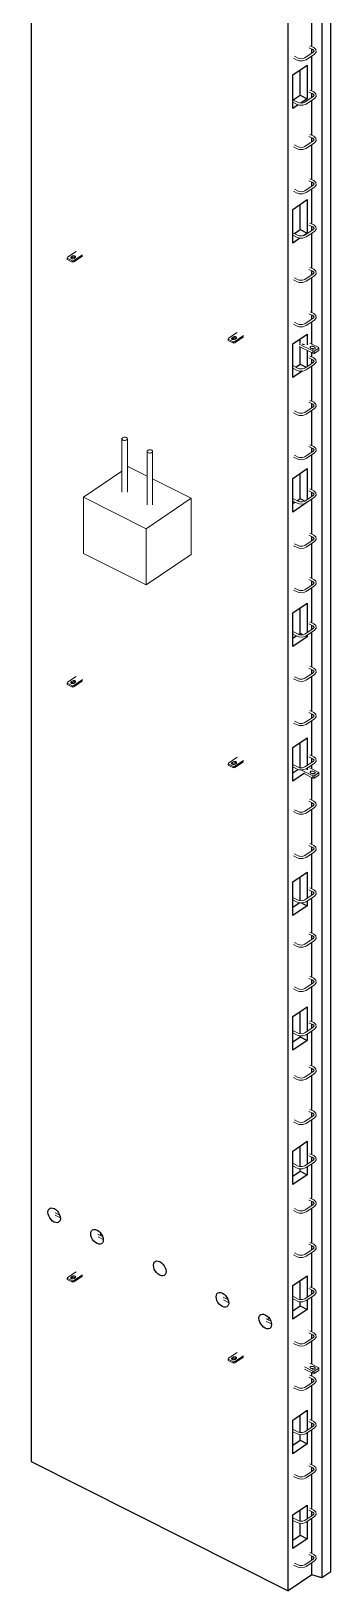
# Model space of a CAD drawing. Header units: millimetres. Extents: x -20701 to -6422, y 1067 to 18539.
# Drawn here: x -7509 to -6422, y 7198 to 12848 of the extents above; entities that cross this region are included whole.
import ezdxf

# ---------------------------------------------------------------- set-up
doc = ezdxf.new("R2010")
doc.units = ezdxf.units.MM
for name, color, linetype, lineweight in [('A-GENM', 13, 'Continuous', 18), ('A-WALL', 113, 'Continuous', 25), ('S-BEAM', 12, 'Continuous', 18), ('S-RBAR', 171, 'Continuous', 18)]:
    doc.layers.add(name, color=color, linetype=linetype, lineweight=lineweight)

# ---------------------------------------------------------------- blocks, each defined once
blk = doc.blocks.new('Rebar Bar - Part 4112021290-431004-3D Ortho')
at = {"layer": 'S-RBAR'}
for p, q in [((-13250.7, 11325.7), (-13250.7, 11132.2)), ((-13230.7, 11132.2), (-13230.7, 11325.7))]:
    blk.add_line(p, q, dxfattribs=at)
for points in [[(-13234.1, 11330.1, 0), (-13236.3, 11331, 0), (-13238.8, 11331.4, 0), (-13241.4, 11331.5, 0), (-13244, 11331.2, 0), (-13246.3, 11330.5, 0), (-13248.2, 11329.5, 0), (-13249.7, 11328.2, 0), (-13250.5, 11326.8, 0), (-13250.6, 11325.3, 0), (-13250.1, 11323.8, 0), (-13248.9, 11322.4, 0), (-13247.2, 11321.3, 0)], [(-13247.2, 11321.3, 0), (-13245, 11320.4, 0), (-13242.5, 11320, 0), (-13239.9, 11319.9, 0), (-13237.4, 11320.2, 0), (-13235, 11320.9, 0), (-13233.1, 11321.9, 0), (-13231.6, 11323.2, 0), (-13230.8, 11324.6, 0), (-13230.7, 11326.1, 0), (-13231.2, 11327.6, 0), (-13232.4, 11329, 0), (-13234.1, 11330.1, 0)]]:
    blk.add_polyline3d(points, dxfattribs=at)
blk = doc.blocks.new('Rebar Bar - Part 2227165887-431004-3D Ortho')
at = {"layer": 'S-RBAR'}
blk.add_line((-13671.1, 7796.6), (-13670.8, 7793.9), dxfattribs=at)
blk = doc.blocks.new('Rebar Bar - Part 3166313199-431004-3D Ortho')
at = {"layer": 'S-RBAR'}
for p, q in [((-12719.8, 7290.9), (-12706.3, 7284.1)), ((-12702.7, 7291.3), (-12716.2, 7298))]:
    blk.add_line(p, q, dxfattribs=at)
blk = doc.blocks.new('Rebar Bar - Part 2227165887-V1-3D Ortho')
at = {"layer": 'S-RBAR'}
for points in [[(-12678.6, 7292.2, 0), (-12687.1, 7289.2, 0), (-12698.2, 7289.6, 0), (-12702.7, 7291.3, 0)], [(-12674.1, 7285.6, 0), (-12685.5, 7281.3, 0), (-12699.2, 7281.7, 0), (-12706.3, 7284.1, 0)]]:
    blk.add_polyline3d(points, dxfattribs=at)
blk = doc.blocks.new('Rebar Bar - Part 981547073-431004-3D Ortho')
at = {"layer": 'S-RBAR'}
for p, q in [((-12648.5, 7312.5), (-12678.6, 7292.2)), ((-12674.1, 7285.6), (-12644.1, 7305.9))]:
    blk.add_line(p, q, dxfattribs=at)
blk = doc.blocks.new('Rebar Bar - Part 2227165887-V2-3D Ortho')
at = {"layer": 'S-RBAR'}
for points in [[(-12648.5, 7312.5, 0), (-12645.5, 7316.4, 0), (-12646.9, 7319.8, 0), (-12650.2, 7322.1, 0)], [(-12644.1, 7305.9, 0), (-12638.1, 7313.3, 0), (-12639.1, 7322.6, 0), (-12646.6, 7329.3, 0)]]:
    blk.add_polyline3d(points, dxfattribs=at)
blk = doc.blocks.new('Rebar Bar - Part 3131074535-431004-3D Ortho')
at = {"layer": 'S-RBAR'}
for p, q in [((-12663.7, 7328.9), (-12650.2, 7322.1)), ((-12646.6, 7329.3), (-12660.1, 7336))]:
    blk.add_line(p, q, dxfattribs=at)
blk = doc.blocks.new('Rebar Bar - Part 3166313199-V3-3D Ortho')
at = {"layer": 'S-RBAR'}
for p, q in [((-12702.7, 7451.8), (-12722.5, 7461.8)), ((-12722.5, 7452.8), (-12706.3, 7444.7))]:
    blk.add_line(p, q, dxfattribs=at)
blk = doc.blocks.new('Rebar Bar - Part 3166313199-V4-3D Ortho')
at = {"layer": 'S-RBAR'}
for p, q in [((-12719.8, 7612), (-12706.3, 7605.3)), ((-12702.7, 7612.4), (-12716.1, 7619.1))]:
    blk.add_line(p, q, dxfattribs=at)
blk = doc.blocks.new('Rebar Bar - Part 3131074535-V5-3D Ortho')
at = {"layer": 'S-RBAR'}
for p, q in [((-12664.1, 10861.7), (-12650.2, 10854.7)), ((-12646.6, 10861.9), (-12660.1, 10868.6))]:
    blk.add_line(p, q, dxfattribs=at)
blk = doc.blocks.new('Rebar Bar - Part 3166313199-V6-3D Ortho')
at = {"layer": 'S-RBAR'}
for p, q in [((-12702.7, 11626.7), (-12722.5, 11636.7)), ((-12722.4, 11627.7), (-12706.3, 11619.6))]:
    blk.add_line(p, q, dxfattribs=at)
blk = doc.blocks.new('Rebar Bar - Part 3131074535-V7-3D Ortho')
at = {"layer": 'S-RBAR'}
for p, q in [((-12663.7, 11824.9), (-12650.2, 11818.2)), ((-12646.6, 11825.3), (-12659.8, 11831.9))]:
    blk.add_line(p, q, dxfattribs=at)
blk = doc.blocks.new('Rebar Bar - Part 1179536722-431004-3D Ortho')
at = {"layer": 'S-RBAR'}
blk.add_line((-13419.5, 8493.6), (-13419.5, 8484.4), dxfattribs=at)
blk = doc.blocks.new('Rebar Bar - Part 1179536722-V9-3D Ortho')
at = {"layer": 'S-RBAR'}
blk.add_line((-12811.5, 8189.6), (-12811.5, 8179), dxfattribs=at)
blk = doc.blocks.new('Rebar Bar - Part 1449432374-431004-3D Ortho')
at = {"layer": 'S-RBAR'}
for p, q in [((-13567.4, 8558.8), (-13584.1, 8567.2)), ((-13583.8, 8558), (-13565.1, 8548.6)), ((-13412.2, 8480.8), (-13429.4, 8489.5)), ((-13428.5, 8480), (-13409.7, 8470.6))]:
    blk.add_line(p, q, dxfattribs=at)
blk = doc.blocks.new('Rebar Bar - Part 1449432374-V10-3D Ortho')
at = {"layer": 'S-RBAR'}
for p, q in [((-12957.4, 8252.4), (-12974.8, 8261.1)), ((-12973.8, 8251.7), (-12955.1, 8242.3)), ((-12802.1, 8174.4), (-12819.5, 8183.1)), ((-12818.5, 8173.7), (-12799.8, 8164.3))]:
    blk.add_line(p, q, dxfattribs=at)
blk = doc.blocks.new('RR spread anchor face based - RR-SA-1_4-160-2134593-3D Ortho')
at = {"layer": 'A-GENM'}
for p, q in [((-12955.4, 8039.9), (-12956.8, 8036.7)), ((-12956.8, 8036.7), (-12937.8, 8027.2)), ((-12956.8, 8031.9), (-12956.8, 8036.7)), ((-12937.8, 8022.3), (-12956.8, 8031.9)), ((-12924.5, 8060.8), (-12955.4, 8039.9)), ((-12942.5, 8041.5), (-12938.6, 8044.1)), ((-12938.6, 8039.3), (-12942.5, 8036.6)), ((-12937.8, 8027.2), (-12932.7, 8028.5)), ((-12937.8, 8022.3), (-12937.8, 8027.2)), ((-12932.7, 8028.5), (-12901.7, 8049.4)), ((-12901.7, 8044.6), (-12932.7, 8023.6)), ((-12932.7, 8028.5), (-12932.7, 8023.6)), ((-12928, 8038.8), (-12931.9, 8036.2)), ((-12932.7, 8023.6), (-12937.8, 8022.3))]:
    blk.add_line(p, q, dxfattribs=at)
for points in [[(-12931.9, 8036.2, 0), (-12933.3, 8035.5, 0), (-12934.9, 8035, 0), (-12936.7, 8034.8, 0), (-12938.5, 8034.8, 0), (-12940.2, 8035.1, 0), (-12941.8, 8035.7, 0), (-12943, 8036.5, 0), (-12943.8, 8037.5, 0), (-12944.2, 8038.5, 0), (-12944.1, 8039.6, 0), (-12943.5, 8040.6, 0), (-12942.5, 8041.5, 0)], [(-12938.6, 8044.1, 0), (-12937.2, 8044.9, 0), (-12935.6, 8045.3, 0), (-12933.8, 8045.5, 0), (-12932, 8045.5, 0), (-12930.3, 8045.2, 0), (-12928.7, 8044.6, 0), (-12927.5, 8043.8, 0), (-12926.7, 8042.8, 0), (-12926.3, 8041.8, 0), (-12926.4, 8040.7, 0), (-12927, 8039.7, 0), (-12928, 8038.8, 0)], [(-12927.7, 8039.1, 0), (-12928.7, 8039.7, 0), (-12930.3, 8040.3, 0), (-12932, 8040.6, 0), (-12933.8, 8040.7, 0), (-12935.6, 8040.5, 0), (-12937.2, 8040, 0), (-12938.6, 8039.3, 0)]]:
    blk.add_polyline3d(points, dxfattribs=at)
blk = doc.blocks.new('RR spread anchor face based - RR-SA-1_4-160-V11-3D Ortho')
at = {"layer": 'A-GENM'}
for p, q in [((-13538.9, 14185.9), (-13540.2, 14182.7)), ((-13507.9, 14206.8), (-13538.9, 14185.9)), ((-13526, 14187.5), (-13522, 14190.1)), ((-13522, 14185.2), (-13526, 14182.6)), ((-13516.1, 14174.5), (-13485.2, 14195.4)), ((-13485.2, 14190.5), (-13516.1, 14169.6)), ((-13511.4, 14184.8), (-13515.4, 14182.1)), ((-13540.2, 14182.7), (-13521.3, 14173.2)), ((-13540.2, 14177.8), (-13540.2, 14182.7)), ((-13521.3, 14168.3), (-13540.2, 14177.8)), ((-13521.3, 14173.2), (-13516.1, 14174.5)), ((-13521.3, 14168.3), (-13521.3, 14173.2)), ((-13516.1, 14169.6), (-13521.3, 14168.3)), ((-13516.1, 14174.5), (-13516.1, 14169.6))]:
    blk.add_line(p, q, dxfattribs=at)
for points in [[(-13515.4, 14182.1, 0), (-13516.7, 14181.4, 0), (-13518.3, 14180.9, 0), (-13520.1, 14180.7, 0), (-13522, 14180.8, 0), (-13523.7, 14181.1, 0), (-13525.2, 14181.7, 0), (-13526.4, 14182.5, 0), (-13527.3, 14183.5, 0), (-13527.6, 14184.5, 0), (-13527.5, 14185.6, 0), (-13527, 14186.6, 0), (-13526, 14187.5, 0)], [(-13522, 14190.1, 0), (-13520.7, 14190.8, 0), (-13519.1, 14191.3, 0), (-13517.3, 14191.5, 0), (-13515.4, 14191.5, 0), (-13513.7, 14191.1, 0), (-13512.2, 14190.5, 0), (-13511, 14189.8, 0), (-13510.1, 14188.8, 0), (-13509.8, 14187.8, 0), (-13509.9, 14186.7, 0), (-13510.4, 14185.7, 0), (-13511.4, 14184.8, 0)], [(-13511.3, 14185.2, 0), (-13512.2, 14185.7, 0), (-13513.7, 14186.3, 0), (-13515.4, 14186.6, 0), (-13517.3, 14186.6, 0), (-13519.1, 14186.4, 0), (-13520.7, 14186, 0), (-13522, 14185.2, 0)]]:
    blk.add_polyline3d(points, dxfattribs=at)
blk = doc.blocks.new('RR spread anchor face based - RR-SA-2_5-200-V12-3D Ortho')
at = {"layer": 'A-GENM'}
for p, q in [((-12699, 11714.7), (-12649.8, 11689.9)), ((-12649.8, 11681.8), (-12699, 11706.6)), ((-12686.3, 11714.4), (-12688.1, 11715.4)), ((-12630.2, 11703.2), (-12660.5, 11718.4)), ((-12652.5, 11697.5), (-12657.1, 11699.8)), ((-12647.9, 11705.9), (-12643.4, 11703.7)), ((-12645.7, 11696.7), (-12647.9, 11697.8)), ((-12644.4, 11689.2), (-12628.1, 11700.2)), ((-12628.1, 11700.2), (-12630.2, 11703.2)), ((-12628.1, 11692.1), (-12628.1, 11700.2)), ((-12649.8, 11689.9), (-12644.4, 11689.2)), ((-12649.8, 11681.8), (-12649.8, 11689.9)), ((-12644.4, 11681), (-12649.8, 11681.8)), ((-12628.1, 11692.1), (-12644.4, 11681)), ((-12644.4, 11681), (-12644.4, 11689.2))]:
    blk.add_line(p, q, dxfattribs=at)
for points in [[(-12679.4, 11713.7, 0), (-12681.2, 11713.4, 0), (-12683, 11713.5, 0), (-12684.7, 11713.8, 0), (-12686.3, 11714.4, 0)], [(-12657.1, 11699.8, 0), (-12658.3, 11700.6, 0), (-12659.1, 11701.5, 0), (-12659.5, 11702.6, 0), (-12659.4, 11703.6, 0), (-12658.8, 11704.6, 0), (-12657.8, 11705.5, 0), (-12656.5, 11706.2, 0), (-12654.8, 11706.7, 0), (-12653, 11706.9, 0), (-12651.2, 11706.9, 0), (-12649.5, 11706.5, 0), (-12647.9, 11705.9, 0)], [(-12647.9, 11697.8, 0), (-12649.5, 11698.4, 0), (-12651.2, 11698.7, 0), (-12653, 11698.8, 0), (-12654.8, 11698.6, 0)], [(-12643.4, 11703.7, 0), (-12642.2, 11702.9, 0), (-12641.4, 11701.9, 0), (-12641, 11700.9, 0), (-12641.1, 11699.8, 0), (-12641.7, 11698.8, 0), (-12642.7, 11697.9, 0), (-12644, 11697.2, 0), (-12645.7, 11696.7, 0), (-12647.4, 11696.5, 0), (-12649.3, 11696.6, 0), (-12651, 11696.9, 0), (-12652.5, 11697.5, 0)]]:
    blk.add_polyline3d(points, dxfattribs=at)
blk = doc.blocks.new('RR spread anchor face based - RR-SA-2_5-200-V13-3D Ortho')
at = {"layer": 'A-GENM'}
for p, q in [((-12630.2, 10163.8), (-12660.5, 10179)), ((-12691.2, 10171.3), (-12649.8, 10150.6)), ((-12649.8, 10142.4), (-12680.1, 10157.7)), ((-12652.5, 10158.1), (-12657.1, 10160.4)), ((-12649.8, 10150.6), (-12644.4, 10149.8)), ((-12649.8, 10142.4), (-12649.8, 10150.6)), ((-12644.4, 10141.6), (-12649.8, 10142.4)), ((-12647.9, 10166.6), (-12643.4, 10164.3)), ((-12645.7, 10157.3), (-12647.9, 10158.4)), ((-12644.4, 10149.8), (-12628.1, 10160.8)), ((-12628.1, 10152.7), (-12644.4, 10141.6)), ((-12644.4, 10141.6), (-12644.4, 10149.8)), ((-12628.1, 10160.8), (-12630.2, 10163.8)), ((-12628.1, 10152.7), (-12628.1, 10160.8))]:
    blk.add_line(p, q, dxfattribs=at)
for points in [[(-12657.1, 10160.4, 0), (-12658.3, 10161.2, 0), (-12659.1, 10162.1, 0), (-12659.5, 10163.2, 0), (-12659.4, 10164.2, 0), (-12658.8, 10165.2, 0), (-12657.8, 10166.1, 0), (-12656.5, 10166.8, 0), (-12654.8, 10167.3, 0), (-12653, 10167.5, 0), (-12651.2, 10167.5, 0), (-12649.5, 10167.1, 0), (-12647.9, 10166.6, 0)], [(-12647.9, 10158.4, 0), (-12649.5, 10159, 0), (-12651.2, 10159.4, 0), (-12653, 10159.4, 0), (-12654.8, 10159.2, 0)], [(-12643.4, 10164.3, 0), (-12642.2, 10163.5, 0), (-12641.4, 10162.5, 0), (-12641, 10161.5, 0), (-12641.1, 10160.4, 0), (-12641.7, 10159.4, 0), (-12642.7, 10158.5, 0), (-12644, 10157.8, 0), (-12645.7, 10157.3, 0), (-12647.4, 10157.1, 0), (-12649.3, 10157.2, 0), (-12651, 10157.5, 0), (-12652.5, 10158.1, 0)]]:
    blk.add_polyline3d(points, dxfattribs=at)
blk = doc.blocks.new('RR spread anchor face based - RR-SA-2_5-200-1726821-3D Ortho')
at = {"layer": 'A-GENM'}
for p, q in [((-12680.1, 13861.9), (-12649.8, 13846.7)), ((-12649.8, 13838.6), (-12680.1, 13853.8)), ((-12630.2, 13860), (-12660.5, 13875.2)), ((-12652.5, 13854.3), (-12657.1, 13856.5)), ((-12649.8, 13846.7), (-12644.4, 13845.9)), ((-12649.8, 13838.6), (-12649.8, 13846.7)), ((-12647.9, 13862.7), (-12643.4, 13860.4)), ((-12645.7, 13853.5), (-12647.9, 13854.6)), ((-12644.4, 13845.9), (-12628.1, 13857)), ((-12628.1, 13848.8), (-12644.4, 13837.8)), ((-12644.4, 13837.8), (-12644.4, 13845.9)), ((-12628.1, 13857), (-12630.2, 13860)), ((-12628.1, 13848.8), (-12628.1, 13857)), ((-12644.4, 13837.8), (-12649.8, 13838.6))]:
    blk.add_line(p, q, dxfattribs=at)
for points in [[(-12657.1, 13856.5, 0), (-12658.3, 13857.3, 0), (-12659.1, 13858.3, 0), (-12659.5, 13859.3, 0), (-12659.4, 13860.4, 0), (-12658.8, 13861.4, 0), (-12657.8, 13862.3, 0), (-12656.5, 13863, 0), (-12654.8, 13863.5, 0), (-12653, 13863.7, 0), (-12651.2, 13863.6, 0), (-12649.5, 13863.3, 0), (-12647.9, 13862.7, 0)], [(-12647.9, 13854.6, 0), (-12649.5, 13855.2, 0), (-12651.2, 13855.5, 0), (-12653, 13855.6, 0), (-12654.8, 13855.4, 0)], [(-12643.4, 13860.4, 0), (-12642.2, 13859.6, 0), (-12641.4, 13858.7, 0), (-12641, 13857.7, 0), (-12641.1, 13856.6, 0), (-12641.7, 13855.6, 0), (-12642.7, 13854.7, 0), (-12644, 13854, 0), (-12645.7, 13853.5, 0), (-12647.4, 13853.3, 0), (-12649.3, 13853.3, 0), (-12651, 13853.7, 0), (-12652.5, 13854.3, 0)]]:
    blk.add_polyline3d(points, dxfattribs=at)

msp = doc.modelspace()

# ---------------------------------------------------------------- linework, layer by layer
at = {"layer": 'A-WALL'}
for p, q in [((-7508.3, 14770.1), (-7508.3, 7665.6)), ((-6576.3, 7197.5), (-6576.3, 14585.8)), ((-6454.6, 14599.9), (-6454.6, 7244.2)), ((-6422, 11388.9), (-6422, 14622)), ((-6491.5, 12792.5), (-6491.5, 12919.4)), ((-6491.5, 12768.3), (-6491.5, 12783.5)), ((-6560, 12690.2), (-6507.8, 12725.6)), ((-6507.8, 12725.6), (-6507.8, 12603.7)), ((-6491.5, 12631.9), (-6491.5, 12758.8)), ((-6560, 12568.4), (-6560, 12690.2)), ((-6533.3, 12617), (-6533.3, 12708.4)), ((-6558.9, 12599.6), (-6533.3, 12617)), ((-6533.3, 12617), (-6507.8, 12603.7)), ((-6507.8, 12603.7), (-6531.2, 12587.9)), ((-6491.5, 12607.8), (-6491.5, 12622.9)), ((-6540.2, 12581.8), (-6560, 12568.4)), ((-6491.5, 12471.3), (-6491.5, 12597.9)), ((-6491.5, 12447.2), (-6491.5, 12462.4)), ((-6491.5, 12310.7), (-6491.5, 12437.6)), ((-6491.5, 12286.6), (-6491.5, 12301.8)), ((-6491.5, 12150.2), (-6491.5, 12277.1)), ((-6560, 12202.8), (-6507.8, 12238.2)), ((-6533.3, 12129.6), (-6533.3, 12220.9)), ((-6507.8, 12238.2), (-6507.8, 12116.3)), ((-6560, 12081), (-6560, 12202.8)), ((-6534.1, 12098.5), (-6560, 12081)), ((-6554.1, 12115.4), (-6533.3, 12129.6)), ((-6533.3, 12129.6), (-6507.8, 12116.3)), ((-6507.8, 12116.3), (-6521.4, 12107.1)), ((-6491.5, 12126), (-6491.5, 12141.2)), ((-6491.5, 11989.6), (-6491.5, 12116.5)), ((-6491.5, 11965.5), (-6491.5, 11980.6)), ((-6491.5, 11829), (-6491.5, 11955.9)), ((-6491.5, 11804.9), (-6491.5, 11820.1)), ((-6491.5, 11715.2), (-6491.5, 11795.4)), ((-6560, 11715.4), (-6507.8, 11750.8)), ((-6560, 11593.6), (-6560, 11715.4)), ((-6533.3, 11716.9), (-6533.3, 11733.5)), ((-6533.3, 11642.2), (-6533.3, 11704.9)), ((-6507.8, 11750.8), (-6507.8, 11711.8)), ((-6491.5, 11698.2), (-6491.5, 11698.7)), ((-6549.3, 11631.3), (-6533.3, 11642.2)), ((-6533.3, 11642.2), (-6511.4, 11630.8)), ((-6507.8, 11692.1), (-6507.8, 11633.2)), ((-6491.5, 11668.4), (-6491.5, 11683.9)), ((-6491.5, 11644.3), (-6491.5, 11659.5)), ((-6560, 11624), (-6556.9, 11626.2)), ((-6526, 11616.6), (-6560, 11593.6)), ((-6491.5, 11507.9), (-6491.5, 11634.8)), ((-6491.5, 11483.7), (-6491.5, 11498.9)), ((-6491.5, 11347.3), (-6491.5, 11474.2)), ((-6422, 11372.6), (-6422, 11388.9)), ((-6422, 7266.2), (-6422, 11372.6)), ((-6491.5, 11323.2), (-6491.5, 11338.4)), ((-6491.5, 11186.7), (-6491.5, 11313.6)), ((-6560, 11228), (-6507.8, 11263.4)), ((-6533.3, 11154.7), (-6533.3, 11246.1)), ((-6507.8, 11263.4), (-6507.8, 11151.5)), ((-6560, 11106.2), (-6560, 11228)), ((-6560, 11136.6), (-6552.1, 11142)), ((-6507.8, 11141.5), (-6560, 11106.2)), ((-6544.5, 11147.2), (-6533.3, 11154.7)), ((-6533.3, 11154.7), (-6516.1, 11145.8)), ((-6507.8, 11142), (-6507.8, 11141.5)), ((-6491.5, 11162.6), (-6491.5, 11177.8)), ((-6491.5, 11026.2), (-6491.5, 11153.1)), ((-6491.5, 11002), (-6491.5, 11017.2)), ((-6491.5, 10865.6), (-6491.5, 10992.5)), ((-6491.5, 10841.5), (-6491.5, 10856.6)), ((-6491.5, 10705), (-6491.5, 10831.9)), ((-6560, 10740.6), (-6507.8, 10776)), ((-6560, 10618.8), (-6560, 10740.6)), ((-6533.3, 10667.3), (-6533.3, 10758.7)), ((-6507.8, 10776), (-6507.8, 10669.8)), ((-6491.5, 10680.9), (-6491.5, 10696.1)), ((-6560, 10649.2), (-6547.2, 10657.9)), ((-6507.8, 10654.1), (-6560, 10618.8)), ((-6539.7, 10663), (-6533.3, 10667.3)), ((-6533.3, 10667.3), (-6522.4, 10661.7)), ((-6513.2, 10656.9), (-6507.8, 10654.1)), ((-6507.8, 10660.3), (-6507.8, 10654.1)), ((-6491.5, 10544.4), (-6491.5, 10671.3)), ((-6491.5, 10520.3), (-6491.5, 10535.5)), ((-6491.5, 10383.9), (-6491.5, 10510.8)), ((-6491.5, 10359.7), (-6491.5, 10374.9)), ((-6491.5, 10223.4), (-6491.5, 10350.2)), ((-6560, 10253.2), (-6507.8, 10288.6)), ((-6507.8, 10288.6), (-6507.8, 10188.1)), ((-6560, 10131.4), (-6560, 10253.2)), ((-6533.3, 10179.9), (-6533.3, 10271.3)), ((-6560, 10161.8), (-6542.2, 10173.9)), ((-6533.3, 10179.9), (-6532.3, 10179.4)), ((-6507.8, 10178.6), (-6507.8, 10172.3)), ((-6491.5, 10199.2), (-6491.5, 10214.3)), ((-6491.5, 10175.8), (-6491.5, 10189.6)), ((-6517.6, 10160.1), (-6560, 10131.4)), ((-6491.5, 10158.8), (-6491.5, 10159.3)), ((-6491.5, 10062.7), (-6491.5, 10144.5)), ((-6491.5, 10038.6), (-6491.5, 10053.8)), ((-6491.5, 9902.1), (-6491.5, 10029)), ((-6491.5, 9878), (-6491.5, 9893.2)), ((-6491.5, 9741.6), (-6491.5, 9868.5)), ((-6560, 9765.8), (-6507.8, 9801.2)), ((-6533.3, 9697.8), (-6533.3, 9783.9)), ((-6507.8, 9801.2), (-6507.8, 9706.3)), ((-6560, 9644), (-6560, 9765.8)), ((-6491.5, 9717.4), (-6491.5, 9732.6)), ((-6560, 9674.4), (-6536.5, 9690.3)), ((-6507.8, 9679.3), (-6560, 9644)), ((-6527.7, 9689.6), (-6507.8, 9679.3)), ((-6507.8, 9696.8), (-6507.8, 9679.3)), ((-6491.5, 9581), (-6491.5, 9707.9)), ((-6491.5, 9556.9), (-6491.5, 9572)), ((-6491.5, 9420.4), (-6491.5, 9547.3)), ((-6491.5, 9396.3), (-6491.5, 9411.5)), ((-6491.5, 9259.8), (-6491.5, 9386.8)), ((-6560, 9278.4), (-6507.8, 9313.8)), ((-6560, 9156.5), (-6560, 9278.4)), ((-6533.3, 9216.1), (-6533.3, 9296.5)), ((-6507.8, 9313.8), (-6507.8, 9224.6)), ((-6507.8, 9215.1), (-6507.8, 9191.9)), ((-6491.5, 9235.7), (-6491.5, 9250.9)), ((-6491.5, 9099.3), (-6491.5, 9226.2)), ((-6560, 9187), (-6533.3, 9205.1)), ((-6507.8, 9191.9), (-6560, 9156.5)), ((-6533.3, 9205.1), (-6533.3, 9208.1)), ((-6533.3, 9205.1), (-6507.8, 9191.9)), ((-6491.5, 9075.1), (-6491.5, 9090.3)), ((-6491.5, 8938.7), (-6491.5, 9065.6)), ((-6491.5, 8914.6), (-6491.5, 8929.8)), ((-6491.5, 8778.1), (-6491.5, 8905)), ((-6560, 8791), (-6507.8, 8826.3)), ((-6507.8, 8826.3), (-6507.8, 8742.9)), ((-6560, 8669.1), (-6560, 8791)), ((-6533.3, 8734.4), (-6533.3, 8809.1)), ((-6491.5, 8754), (-6491.5, 8769.2)), ((-6560, 8699.6), (-6533.3, 8717.7)), ((-6507.8, 8704.5), (-6560, 8669.1)), ((-6533.3, 8717.7), (-6533.3, 8726.4)), ((-6533.3, 8717.7), (-6507.8, 8704.5)), ((-6507.8, 8733.4), (-6507.8, 8704.5)), ((-6491.5, 8617.6), (-6491.5, 8744.5)), ((-6491.5, 8593.4), (-6491.5, 8608.6)), ((-6491.5, 8457), (-6491.5, 8583.9)), ((-6491.5, 8432.9), (-6491.5, 8448)), ((-6491.5, 8296.4), (-6491.5, 8423.3)), ((-6560, 8303.6), (-6507.8, 8338.9)), ((-6533.3, 8252.7), (-6533.3, 8321.7)), ((-6507.8, 8338.9), (-6507.8, 8261.2)), ((-6560, 8181.7), (-6560, 8303.6)), ((-6507.8, 8251.7), (-6507.8, 8217.1)), ((-6491.5, 8272.3), (-6491.5, 8287.5)), ((-6491.5, 8135.8), (-6491.5, 8262.7)), ((-6560, 8212.2), (-6533.3, 8230.3)), ((-6507.8, 8217.1), (-6560, 8181.7)), ((-6533.3, 8230.3), (-6533.3, 8244.7)), ((-6533.3, 8230.3), (-6507.8, 8217.1)), ((-6491.5, 8111.7), (-6491.5, 8126.9)), ((-6491.5, 8019), (-6491.5, 8102.2)), ((-6491.5, 7975.3), (-6491.5, 7987.8)), ((-6491.5, 7951.1), (-6491.5, 7966.3)), ((-6491.5, 7814.7), (-6491.5, 7941.6)), ((-6560, 7816.2), (-6507.8, 7851.5)), ((-6560, 7694.3), (-6560, 7816.2)), ((-6533.3, 7771), (-6533.3, 7834.3)), ((-6507.8, 7851.5), (-6507.8, 7779.5)), ((-6491.5, 7790.6), (-6491.5, 7805.7)), ((-6560, 7724.8), (-6533.3, 7742.9)), ((-6533.3, 7742.9), (-6533.3, 7763)), ((-6533.3, 7742.9), (-6507.8, 7729.7)), ((-6507.8, 7770), (-6507.8, 7729.7)), ((-6491.5, 7654.1), (-6491.5, 7781)), ((-6507.8, 7729.7), (-6560, 7694.3)), ((-7508.3, 7665.6), (-6576.3, 7197.5)), ((-6491.5, 7630), (-6491.5, 7645.2)), ((-6491.5, 7493.5), (-6491.5, 7620.4)), ((-6560, 7472.6), (-6507.8, 7507.9)), ((-6560, 7350.7), (-6560, 7472.6)), ((-6533.3, 7449.8), (-6533.3, 7490.7)), ((-6507.8, 7507.9), (-6507.8, 7458.3)), ((-6491.5, 7469.4), (-6491.5, 7484.6)), ((-6491.5, 7333), (-6491.5, 7459.9)), ((-6533.3, 7399.3), (-6533.3, 7441.8)), ((-6507.8, 7448.8), (-6507.8, 7386.1)), ((-6560, 7381.2), (-6533.3, 7399.3)), ((-6507.8, 7386.1), (-6560, 7350.7)), ((-6533.3, 7399.3), (-6507.8, 7386.1)), ((-6491.5, 7308.8), (-6491.5, 7324)), ((-6491.5, 7255), (-6491.5, 7299.3)), ((-6491.5, 7255), (-6576.3, 7197.5)), ((-6454.6, 7244.2), (-6491.5, 7255)), ((-6422, 7266.2), (-6454.6, 7244.2))]:
    msp.add_line(p, q, dxfattribs=at)
for points in [[(-7425.1, 8533.6, 0), (-7430.9, 8537.4, 0), (-7436.4, 8542.6, 0), (-7441.1, 8548.8, 0), (-7444.7, 8555.7, 0), (-7447, 8562.7, 0), (-7447.8, 8569.4, 0), (-7447, 8575.3, 0), (-7444.7, 8580, 0), (-7441.1, 8583.3, 0), (-7436.4, 8584.8, 0), (-7430.9, 8584.5, 0), (-7425.1, 8582.3, 0)], [(-7425.1, 8582.3, 0), (-7419.2, 8578.6, 0), (-7413.7, 8573.4, 0), (-7409, 8567.1, 0), (-7405.4, 8560.3, 0), (-7403.1, 8553.3, 0), (-7402.3, 8546.6, 0), (-7403.1, 8540.6, 0), (-7405.4, 8535.9, 0), (-7409, 8532.7, 0), (-7413.7, 8531.2, 0), (-7419.2, 8531.5, 0), (-7425.1, 8533.6, 0)], [(-7269.7, 8455.6, 0), (-7275.6, 8459.4, 0), (-7281.1, 8464.6, 0), (-7285.8, 8470.8, 0), (-7289.4, 8477.7, 0), (-7291.7, 8484.7, 0), (-7292.5, 8491.4, 0), (-7291.7, 8497.3, 0), (-7289.4, 8502, 0), (-7285.8, 8505.3, 0), (-7281.1, 8506.8, 0), (-7275.6, 8506.5, 0), (-7269.7, 8504.3, 0)], [(-7269.7, 8504.3, 0), (-7263.8, 8500.5, 0), (-7258.4, 8495.4, 0), (-7253.6, 8489.1, 0), (-7250, 8482.3, 0), (-7247.8, 8475.2, 0), (-7247, 8468.5, 0), (-7247.8, 8462.6, 0), (-7250, 8457.9, 0), (-7253.6, 8454.7, 0), (-7258.4, 8453.1, 0), (-7263.8, 8453.5, 0), (-7269.7, 8455.6, 0)], [(-7042.4, 8341.4, 0), (-7048.3, 8345.2, 0), (-7053.8, 8350.4, 0), (-7058.5, 8356.6, 0), (-7062.1, 8363.5, 0), (-7064.4, 8370.5, 0), (-7065.1, 8377.2, 0), (-7064.4, 8383.1, 0), (-7062.1, 8387.9, 0), (-7058.5, 8391.1, 0), (-7053.8, 8392.6, 0), (-7048.3, 8392.3, 0), (-7042.4, 8390.2, 0)], [(-7042.4, 8390.2, 0), (-7036.5, 8386.4, 0), (-7031, 8381.2, 0), (-7026.3, 8375, 0), (-7022.7, 8368.1, 0), (-7020.4, 8361.1, 0), (-7019.7, 8354.4, 0), (-7020.4, 8348.5, 0), (-7022.7, 8343.7, 0), (-7026.3, 8340.5, 0), (-7031, 8339, 0), (-7036.5, 8339.3, 0), (-7042.4, 8341.4, 0)], [(-6815.1, 8227.3, 0), (-6821, 8231, 0), (-6826.4, 8236.2, 0), (-6831.2, 8242.5, 0), (-6834.8, 8249.3, 0), (-6837, 8256.3, 0), (-6837.8, 8263, 0), (-6837, 8269, 0), (-6834.8, 8273.7, 0), (-6831.2, 8276.9, 0), (-6826.4, 8278.4, 0), (-6821, 8278.1, 0), (-6815.1, 8276, 0)], [(-6815.1, 8276, 0), (-6809.2, 8272.2, 0), (-6803.7, 8267, 0), (-6799, 8260.8, 0), (-6795.4, 8253.9, 0), (-6793.1, 8246.9, 0), (-6792.3, 8240.2, 0), (-6793.1, 8234.3, 0), (-6795.4, 8229.5, 0), (-6799, 8226.3, 0), (-6803.7, 8224.8, 0), (-6809.2, 8225.1, 0), (-6815.1, 8227.3, 0)], [(-6659.7, 8149.2, 0), (-6665.6, 8153, 0), (-6671.1, 8158.2, 0), (-6675.8, 8164.4, 0), (-6679.4, 8171.3, 0), (-6681.7, 8178.3, 0), (-6682.5, 8185, 0), (-6681.7, 8190.9, 0), (-6679.4, 8195.7, 0), (-6675.8, 8198.9, 0), (-6671.1, 8200.4, 0), (-6665.6, 8200.1, 0), (-6659.7, 8198, 0)], [(-6659.7, 8198, 0), (-6653.9, 8194.2, 0), (-6648.4, 8189, 0), (-6643.7, 8182.8, 0), (-6640.1, 8175.9, 0), (-6637.8, 8168.9, 0), (-6637, 8162.2, 0), (-6637.8, 8156.3, 0), (-6640.1, 8151.5, 0), (-6643.7, 8148.3, 0), (-6648.4, 8146.8, 0), (-6653.9, 8147.1, 0), (-6659.7, 8149.2, 0)]]:
    msp.add_polyline3d(points, dxfattribs=at)
at = {"layer": 'S-BEAM'}
for p, q in [((-7319.1, 11159.6), (-7179.4, 11254.2)), ((-7159.6, 11267.6), (-7156, 11270.1)), ((-7088.1, 11236), (-7156, 11270.1)), ((-6928.7, 11155.9), (-7068.3, 11226.1)), ((-7319.1, 10956.5), (-7319.1, 11159.6)), ((-7319.1, 11159.6), (-7091.8, 11045.5)), ((-6928.7, 11155.9), (-7091.8, 11045.5)), ((-6928.7, 10952.8), (-6928.7, 11155.9)), ((-7091.8, 11045.5), (-7091.8, 10842.4)), ((-7091.8, 10842.4), (-7319.1, 10956.5)), ((-7091.8, 10842.4), (-6928.7, 10952.8))]:
    msp.add_line(p, q, dxfattribs=at)

# ---------------------------------------------------------------- block references
at = {"layer": 'A-GENM'}
for name, p in [('RR spread anchor face based - RR-SA-1_4-160-V11-3D Ortho', (6162.5, -2156.8)), ('RR spread anchor face based - RR-SA-1_4-160-2134593-3D Ortho', (6162.5, 3696.2)), ('RR spread anchor face based - RR-SA-2_5-200-V12-3D Ortho', (6162.5, 0)), ('RR spread anchor face based - RR-SA-1_4-160-2134593-3D Ortho', (5579.1, 2449.8)), ('RR spread anchor face based - RR-SA-1_4-160-2134593-3D Ortho', (6162.5, 2156.8)), ('RR spread anchor face based - RR-SA-2_5-200-V13-3D Ortho', (6162.5, 0)), ('RR spread anchor face based - RR-SA-1_4-160-2134593-3D Ortho', (5579.1, 293)), ('RR spread anchor face based - RR-SA-1_4-160-2134593-3D Ortho', (6162.5, 0)), ('RR spread anchor face based - RR-SA-2_5-200-1726821-3D Ortho', (6162.5, -5852.9))]:
    msp.add_blockref(name, p, dxfattribs=at)
at = {"layer": 'S-RBAR'}
for name, p in [('Rebar Bar - Part 981547073-431004-3D Ortho', (6162.5, 5459.5)), ('Rebar Bar - Part 3131074535-431004-3D Ortho', (6162.5, 5459.5)), ('Rebar Bar - Part 2227165887-V2-3D Ortho', (6162.5, 5459.5)), ('Rebar Bar - Part 2227165887-431004-3D Ortho', (6162.5, 4966.6)), ('Rebar Bar - Part 3166313199-431004-3D Ortho', (6162.5, 5459.5)), ('Rebar Bar - Part 2227165887-V1-3D Ortho', (6162.5, 5459.5)), ('Rebar Bar - Part 2227165887-431004-3D Ortho', (6162.5, 4806.4)), ('Rebar Bar - Part 981547073-431004-3D Ortho', (6162.5, 5298.9)), ('Rebar Bar - Part 3131074535-431004-3D Ortho', (6162.5, 5298.9)), ('Rebar Bar - Part 2227165887-V2-3D Ortho', (6162.5, 5298.9)), ('Rebar Bar - Part 3166313199-V3-3D Ortho', (6162.5, 5138.3)), ('Rebar Bar - Part 2227165887-V1-3D Ortho', (6162.5, 5298.9)), ('Rebar Bar - Part 2227165887-431004-3D Ortho', (6162.5, 4646.2)), ('Rebar Bar - Part 3166313199-431004-3D Ortho', (6162.5, 5138.3)), ('Rebar Bar - Part 981547073-431004-3D Ortho', (6162.5, 5138.3)), ('Rebar Bar - Part 3131074535-431004-3D Ortho', (6162.5, 5138.3)), ('Rebar Bar - Part 2227165887-V2-3D Ortho', (6162.5, 5138.3)), ('Rebar Bar - Part 2227165887-V1-3D Ortho', (6162.5, 5138.3)), ('Rebar Bar - Part 2227165887-431004-3D Ortho', (6162.5, 4485.9)), ('Rebar Bar - Part 3166313199-431004-3D Ortho', (6162.5, 4977.8)), ('Rebar Bar - Part 2227165887-V1-3D Ortho', (6162.5, 4977.8)), ('Rebar Bar - Part 981547073-431004-3D Ortho', (6162.5, 4977.8)), ('Rebar Bar - Part 3131074535-431004-3D Ortho', (6162.5, 4977.8)), ('Rebar Bar - Part 2227165887-V2-3D Ortho', (6162.5, 4977.8)), ('Rebar Bar - Part 3131074535-431004-3D Ortho', (6162.5, 4817.2)), ('Rebar Bar - Part 2227165887-431004-3D Ortho', (6162.5, 4325.7)), ('Rebar Bar - Part 3166313199-V3-3D Ortho', (6162.5, 4656.6)), ('Rebar Bar - Part 2227165887-V1-3D Ortho', (6162.5, 4817.2)), ('Rebar Bar - Part 981547073-431004-3D Ortho', (6162.5, 4817.2)), ('Rebar Bar - Part 2227165887-V2-3D Ortho', (6162.5, 4817.2)), ('Rebar Bar - Part 3131074535-431004-3D Ortho', (6162.5, 4656.6)), ('Rebar Bar - Part 2227165887-V2-3D Ortho', (6162.5, 4656.6)), ('Rebar Bar - Part 2227165887-431004-3D Ortho', (6162.5, 4165.5)), ('Rebar Bar - Part 3166313199-431004-3D Ortho', (6162.5, 4656.6)), ('Rebar Bar - Part 2227165887-V1-3D Ortho', (6162.5, 4656.6)), ('Rebar Bar - Part 981547073-431004-3D Ortho', (6162.5, 4656.6)), ('Rebar Bar - Part 3131074535-V7-3D Ortho', (6162.5, 0)), ('Rebar Bar - Part 2227165887-V2-3D Ortho', (6162.5, 4496.1)), ('Rebar Bar - Part 2227165887-431004-3D Ortho', (6162.5, 4005.3)), ('Rebar Bar - Part 3166313199-431004-3D Ortho', (6162.5, 4496.1)), ('Rebar Bar - Part 2227165887-V1-3D Ortho', (6162.5, 4496.1)), ('Rebar Bar - Part 981547073-431004-3D Ortho', (6162.5, 4496.1)), ('Rebar Bar - Part 2227165887-431004-3D Ortho', (6162.5, 3845.1)), ('Rebar Bar - Part 981547073-431004-3D Ortho', (6162.5, 4335.5)), ('Rebar Bar - Part 3131074535-431004-3D Ortho', (6162.5, 4335.5)), ('Rebar Bar - Part 2227165887-V2-3D Ortho', (6162.5, 4335.5)), ('Rebar Bar - Part 3166313199-V6-3D Ortho', (6162.5, 0)), ('Rebar Bar - Part 2227165887-V1-3D Ortho', (6162.5, 4335.5)), ('Rebar Bar - Part 2227165887-431004-3D Ortho', (6162.5, 3684.9)), ('Rebar Bar - Part 3166313199-431004-3D Ortho', (6162.5, 4174.9)), ('Rebar Bar - Part 981547073-431004-3D Ortho', (6162.5, 4174.9)), ('Rebar Bar - Part 3131074535-431004-3D Ortho', (6162.5, 4174.9)), ('Rebar Bar - Part 2227165887-V2-3D Ortho', (6162.5, 4174.9)), ('Rebar Bar - Part 2227165887-V1-3D Ortho', (6162.5, 4174.9)), ('Rebar Bar - Part 4112021290-431004-3D Ortho', (6071.2, 45.9)), ('Rebar Bar - Part 2227165887-431004-3D Ortho', (6162.5, 3524.7)), ('Rebar Bar - Part 4112021290-431004-3D Ortho', (6162.5, 0)), ('Rebar Bar - Part 3166313199-431004-3D Ortho', (6162.5, 4014.3)), ('Rebar Bar - Part 2227165887-V1-3D Ortho', (6162.5, 4014.3)), ('Rebar Bar - Part 981547073-431004-3D Ortho', (6162.5, 4014.3)), ('Rebar Bar - Part 3131074535-431004-3D Ortho', (6162.5, 4014.3)), ('Rebar Bar - Part 2227165887-V2-3D Ortho', (6162.5, 4014.3)), ('Rebar Bar - Part 3131074535-431004-3D Ortho', (6162.5, 3853.8)), ('Rebar Bar - Part 2227165887-431004-3D Ortho', (6162.5, 3364.5)), ('Rebar Bar - Part 3166313199-V3-3D Ortho', (6162.5, 3693.2)), ('Rebar Bar - Part 2227165887-V1-3D Ortho', (6162.5, 3853.8)), ('Rebar Bar - Part 981547073-431004-3D Ortho', (6162.5, 3853.8)), ('Rebar Bar - Part 2227165887-V2-3D Ortho', (6162.5, 3853.8)), ('Rebar Bar - Part 3131074535-431004-3D Ortho', (6162.5, 3693.2)), ('Rebar Bar - Part 2227165887-V2-3D Ortho', (6162.5, 3693.2)), ('Rebar Bar - Part 2227165887-431004-3D Ortho', (6162.5, 3204.2)), ('Rebar Bar - Part 3166313199-431004-3D Ortho', (6162.5, 3693.2)), ('Rebar Bar - Part 2227165887-V1-3D Ortho', (6162.5, 3693.2)), ('Rebar Bar - Part 981547073-431004-3D Ortho', (6162.5, 3693.2)), ('Rebar Bar - Part 3131074535-V5-3D Ortho', (6162.5, 0)), ('Rebar Bar - Part 2227165887-V2-3D Ortho', (6162.5, 3532.6)), ('Rebar Bar - Part 2227165887-431004-3D Ortho', (6162.5, 3044)), ('Rebar Bar - Part 3166313199-431004-3D Ortho', (6162.5, 3532.6)), ('Rebar Bar - Part 2227165887-V1-3D Ortho', (6162.5, 3532.6)), ('Rebar Bar - Part 981547073-431004-3D Ortho', (6162.5, 3532.6)), ('Rebar Bar - Part 2227165887-431004-3D Ortho', (6162.5, 2883.8)), ('Rebar Bar - Part 981547073-431004-3D Ortho', (6162.5, 3372)), ('Rebar Bar - Part 3131074535-431004-3D Ortho', (6162.5, 3372)), ('Rebar Bar - Part 2227165887-V2-3D Ortho', (6162.5, 3372)), ('Rebar Bar - Part 3166313199-V3-3D Ortho', (6162.5, 3211.5)), ('Rebar Bar - Part 2227165887-V1-3D Ortho', (6162.5, 3372)), ('Rebar Bar - Part 2227165887-431004-3D Ortho', (6162.5, 2723.6)), ('Rebar Bar - Part 981547073-431004-3D Ortho', (6162.5, 3211.5)), ('Rebar Bar - Part 3131074535-431004-3D Ortho', (6162.5, 3211.5)), ('Rebar Bar - Part 2227165887-V2-3D Ortho', (6162.5, 3211.5)), ('Rebar Bar - Part 3166313199-431004-3D Ortho', (6162.5, 3211.5)), ('Rebar Bar - Part 2227165887-V1-3D Ortho', (6162.5, 3211.5)), ('Rebar Bar - Part 2227165887-431004-3D Ortho', (6162.5, 2563.4)), ('Rebar Bar - Part 3166313199-431004-3D Ortho', (6162.5, 3050.9)), ('Rebar Bar - Part 2227165887-V1-3D Ortho', (6162.5, 3050.9)), ('Rebar Bar - Part 981547073-431004-3D Ortho', (6162.5, 3050.9)), ('Rebar Bar - Part 3131074535-431004-3D Ortho', (6162.5, 3050.9)), ('Rebar Bar - Part 2227165887-V2-3D Ortho', (6162.5, 3050.9)), ('Rebar Bar - Part 2227165887-431004-3D Ortho', (6162.5, 2403.2)), ('Rebar Bar - Part 3166313199-V3-3D Ortho', (6162.5, 2729.7)), ('Rebar Bar - Part 2227165887-V1-3D Ortho', (6162.5, 2890.3)), ('Rebar Bar - Part 981547073-431004-3D Ortho', (6162.5, 2890.3)), ('Rebar Bar - Part 3131074535-431004-3D Ortho', (6162.5, 2890.3)), ('Rebar Bar - Part 2227165887-V2-3D Ortho', (6162.5, 2890.3)), ('Rebar Bar - Part 3131074535-431004-3D Ortho', (6162.5, 2729.7)), ('Rebar Bar - Part 2227165887-V2-3D Ortho', (6162.5, 2729.7)), ('Rebar Bar - Part 2227165887-431004-3D Ortho', (6162.5, 2243)), ('Rebar Bar - Part 3166313199-431004-3D Ortho', (6162.5, 2729.7)), ('Rebar Bar - Part 2227165887-V1-3D Ortho', (6162.5, 2729.7)), ('Rebar Bar - Part 981547073-431004-3D Ortho', (6162.5, 2729.7)), ('Rebar Bar - Part 3131074535-431004-3D Ortho', (6162.5, 2569.2)), ('Rebar Bar - Part 2227165887-V2-3D Ortho', (6162.5, 2569.2)), ('Rebar Bar - Part 2227165887-431004-3D Ortho', (6162.5, 2082.8)), ('Rebar Bar - Part 3166313199-431004-3D Ortho', (6162.5, 2569.2)), ('Rebar Bar - Part 2227165887-V1-3D Ortho', (6162.5, 2569.2)), ('Rebar Bar - Part 981547073-431004-3D Ortho', (6162.5, 2569.2)), ('Rebar Bar - Part 981547073-431004-3D Ortho', (6162.5, 2408.6)), ('Rebar Bar - Part 3131074535-431004-3D Ortho', (6162.5, 2408.6)), ('Rebar Bar - Part 2227165887-V2-3D Ortho', (6162.5, 2408.6)), ('Rebar Bar - Part 2227165887-431004-3D Ortho', (6162.5, 1922.5)), ('Rebar Bar - Part 3166313199-V3-3D Ortho', (6162.5, 2248)), ('Rebar Bar - Part 2227165887-V1-3D Ortho', (6162.5, 2408.6)), ('Rebar Bar - Part 2227165887-431004-3D Ortho', (6162.5, 1762.3)), ('Rebar Bar - Part 981547073-431004-3D Ortho', (6162.5, 2248)), ('Rebar Bar - Part 3131074535-431004-3D Ortho', (6162.5, 2248)), ('Rebar Bar - Part 2227165887-V2-3D Ortho', (6162.5, 2248)), ('Rebar Bar - Part 3166313199-431004-3D Ortho', (6162.5, 2248)), ('Rebar Bar - Part 2227165887-V1-3D Ortho', (6162.5, 2248)), ('Rebar Bar - Part 2227165887-431004-3D Ortho', (6162.5, 1602.1)), ('Rebar Bar - Part 3166313199-431004-3D Ortho', (6162.5, 2087.5)), ('Rebar Bar - Part 981547073-431004-3D Ortho', (6162.5, 2087.5)), ('Rebar Bar - Part 3131074535-431004-3D Ortho', (6162.5, 2087.5)), ('Rebar Bar - Part 2227165887-V2-3D Ortho', (6162.5, 2087.5)), ('Rebar Bar - Part 2227165887-V1-3D Ortho', (6162.5, 2087.5)), ('Rebar Bar - Part 2227165887-431004-3D Ortho', (6162.5, 1441.9)), ('Rebar Bar - Part 3166313199-V3-3D Ortho', (6162.5, 1766.3)), ('Rebar Bar - Part 2227165887-V1-3D Ortho', (6162.5, 1926.9)), ('Rebar Bar - Part 981547073-431004-3D Ortho', (6162.5, 1926.9)), ('Rebar Bar - Part 3131074535-431004-3D Ortho', (6162.5, 1926.9)), ('Rebar Bar - Part 2227165887-V2-3D Ortho', (6162.5, 1926.9)), ('Rebar Bar - Part 3131074535-431004-3D Ortho', (6162.5, 1766.3)), ('Rebar Bar - Part 2227165887-431004-3D Ortho', (6162.5, 1281.7)), ('Rebar Bar - Part 3166313199-431004-3D Ortho', (6162.5, 1766.3)), ('Rebar Bar - Part 2227165887-V1-3D Ortho', (6162.5, 1766.3)), ('Rebar Bar - Part 981547073-431004-3D Ortho', (6162.5, 1766.3)), ('Rebar Bar - Part 2227165887-V2-3D Ortho', (6162.5, 1766.3)), ('Rebar Bar - Part 3131074535-431004-3D Ortho', (6162.5, 1605.7)), ('Rebar Bar - Part 2227165887-V2-3D Ortho', (6162.5, 1605.7)), ('Rebar Bar - Part 2227165887-431004-3D Ortho', (6162.5, 1121.5)), ('Rebar Bar - Part 3166313199-431004-3D Ortho', (6162.5, 1605.7)), ('Rebar Bar - Part 2227165887-V1-3D Ortho', (6162.5, 1605.7)), ('Rebar Bar - Part 981547073-431004-3D Ortho', (6162.5, 1605.7)), ('Rebar Bar - Part 3131074535-431004-3D Ortho', (6162.5, 1445.2)), ('Rebar Bar - Part 2227165887-V2-3D Ortho', (6162.5, 1445.2)), ('Rebar Bar - Part 2227165887-431004-3D Ortho', (6162.5, 961.3)), ('Rebar Bar - Part 3166313199-V3-3D Ortho', (6162.5, 1284.6)), ('Rebar Bar - Part 2227165887-V1-3D Ortho', (6162.5, 1445.2)), ('Rebar Bar - Part 981547073-431004-3D Ortho', (6162.5, 1445.2)), ('Rebar Bar - Part 2227165887-431004-3D Ortho', (6162.5, 801.1)), ('Rebar Bar - Part 981547073-431004-3D Ortho', (6162.5, 1284.6)), ('Rebar Bar - Part 3131074535-431004-3D Ortho', (6162.5, 1284.6)), ('Rebar Bar - Part 2227165887-V2-3D Ortho', (6162.5, 1284.6)), ('Rebar Bar - Part 1449432374-431004-3D Ortho', (6162.5, 0)), ('Rebar Bar - Part 3166313199-431004-3D Ortho', (6162.5, 1284.6)), ('Rebar Bar - Part 2227165887-V1-3D Ortho', (6162.5, 1284.6)), ('Rebar Bar - Part 1179536722-431004-3D Ortho', (6162.5, 0)), ('Rebar Bar - Part 2227165887-431004-3D Ortho', (6162.5, 640.8)), ('Rebar Bar - Part 3166313199-431004-3D Ortho', (6162.5, 1124)), ('Rebar Bar - Part 981547073-431004-3D Ortho', (6162.5, 1124)), ('Rebar Bar - Part 3131074535-431004-3D Ortho', (6162.5, 1124)), ('Rebar Bar - Part 2227165887-V2-3D Ortho', (6162.5, 1124)), ('Rebar Bar - Part 2227165887-V1-3D Ortho', (6162.5, 1124)), ('Rebar Bar - Part 2227165887-431004-3D Ortho', (6162.5, 480.6)), ('Rebar Bar - Part 1449432374-V10-3D Ortho', (6162.5, 0)), ('Rebar Bar - Part 3166313199-V3-3D Ortho', (6162.5, 802.9)), ('Rebar Bar - Part 2227165887-V1-3D Ortho', (6162.5, 963.4)), ('Rebar Bar - Part 981547073-431004-3D Ortho', (6162.5, 963.4)), ('Rebar Bar - Part 3131074535-431004-3D Ortho', (6162.5, 963.4)), ('Rebar Bar - Part 2227165887-V2-3D Ortho', (6162.5, 963.4)), ('Rebar Bar - Part 1179536722-V9-3D Ortho', (6162.5, 0)), ('Rebar Bar - Part 3131074535-431004-3D Ortho', (6162.5, 802.9)), ('Rebar Bar - Part 2227165887-431004-3D Ortho', (6162.5, 320.4)), ('Rebar Bar - Part 3166313199-431004-3D Ortho', (6162.5, 802.9)), ('Rebar Bar - Part 2227165887-V1-3D Ortho', (6162.5, 802.9)), ('Rebar Bar - Part 981547073-431004-3D Ortho', (6162.5, 802.9)), ('Rebar Bar - Part 2227165887-V2-3D Ortho', (6162.5, 802.9)), ('Rebar Bar - Part 3131074535-431004-3D Ortho', (6162.5, 642.3)), ('Rebar Bar - Part 2227165887-V2-3D Ortho', (6162.5, 642.3)), ('Rebar Bar - Part 2227165887-431004-3D Ortho', (6162.5, 160.2)), ('Rebar Bar - Part 3166313199-431004-3D Ortho', (6162.5, 642.3)), ('Rebar Bar - Part 2227165887-V1-3D Ortho', (6162.5, 642.3)), ('Rebar Bar - Part 981547073-431004-3D Ortho', (6162.5, 642.3)), ('Rebar Bar - Part 3131074535-431004-3D Ortho', (6162.5, 481.7)), ('Rebar Bar - Part 2227165887-V2-3D Ortho', (6162.5, 481.7)), ('Rebar Bar - Part 2227165887-431004-3D Ortho', (6162.5, 0)), ('Rebar Bar - Part 3166313199-V3-3D Ortho', (6162.5, 321.1)), ('Rebar Bar - Part 2227165887-V1-3D Ortho', (6162.5, 481.7)), ('Rebar Bar - Part 981547073-431004-3D Ortho', (6162.5, 481.7)), ('Rebar Bar - Part 981547073-431004-3D Ortho', (6162.5, 321.1)), ('Rebar Bar - Part 3131074535-431004-3D Ortho', (6162.5, 321.1)), ('Rebar Bar - Part 2227165887-V2-3D Ortho', (6162.5, 321.1)), ('Rebar Bar - Part 3166313199-V4-3D Ortho', (6162.5, 0)), ('Rebar Bar - Part 2227165887-V1-3D Ortho', (6162.5, 321.1)), ('Rebar Bar - Part 3166313199-V3-3D Ortho', (6162.5, 0)), ('Rebar Bar - Part 981547073-431004-3D Ortho', (6162.5, 160.6)), ('Rebar Bar - Part 3131074535-431004-3D Ortho', (6162.5, 160.6)), ('Rebar Bar - Part 2227165887-V2-3D Ortho', (6162.5, 160.6)), ('Rebar Bar - Part 2227165887-V1-3D Ortho', (6162.5, 160.6)), ('Rebar Bar - Part 3166313199-431004-3D Ortho', (6162.5, 0)), ('Rebar Bar - Part 2227165887-V1-3D Ortho', (6162.5, 0)), ('Rebar Bar - Part 981547073-431004-3D Ortho', (6162.5, 0)), ('Rebar Bar - Part 3131074535-431004-3D Ortho', (6162.5, 0)), ('Rebar Bar - Part 2227165887-V2-3D Ortho', (6162.5, 0))]:
    msp.add_blockref(name, p, dxfattribs=at)

doc.saveas('drawing.dxf')
